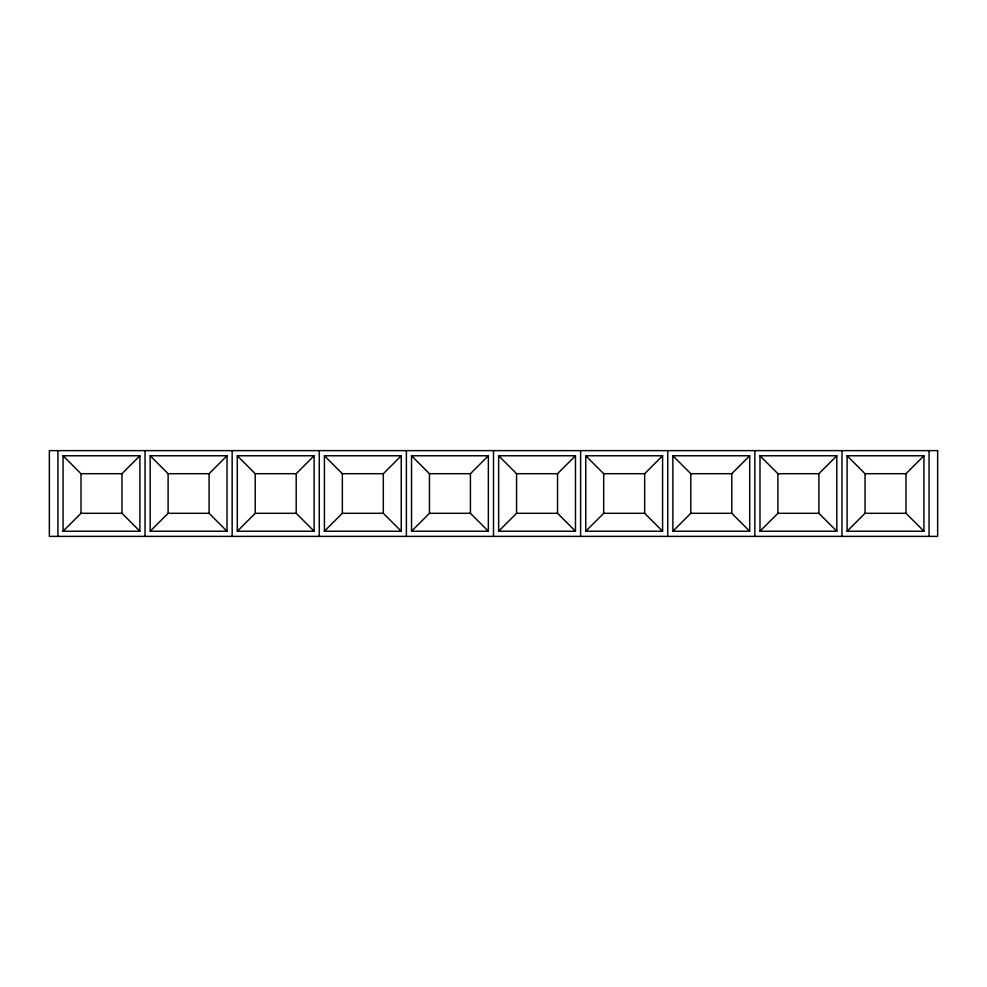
<?xml version="1.0" encoding="UTF-8"?>
<svg xmlns="http://www.w3.org/2000/svg" width="987" height="987" viewBox="0 0 987 987"><rect width="100%" height="100%" fill="white"/><g stroke="black" fill="none" stroke-linecap="round" stroke-linejoin="round"><path stroke-width="1.48" d="M63.069 531.228L80.996 513.302L121.969 513.302L139.895 531.228L139.895 455.772L63.069 455.772L63.069 531.228L139.895 531.228M63.069 455.772L80.996 473.698L121.969 473.698L139.895 455.772M150.184 531.228L168.111 513.302L209.084 513.302L227.01 531.228L227.01 455.772L150.184 455.772L150.184 531.228L227.01 531.228M150.184 455.772L168.111 473.698L209.084 473.698L227.01 455.772M237.299 531.228L255.226 513.302L296.199 513.302L314.125 531.228L314.125 455.772L237.299 455.772L237.299 531.228L314.125 531.228M237.299 455.772L255.226 473.698L296.199 473.698L314.125 455.772M324.415 531.228L342.341 513.302L383.314 513.302L401.24 531.228L401.24 455.772L324.415 455.772L324.415 531.228L401.24 531.228M324.415 455.772L342.341 473.698L383.314 473.698L401.24 455.772M411.53 531.228L429.456 513.302L470.429 513.302L488.355 531.228L488.355 455.772L411.53 455.772L411.53 531.228L488.355 531.228M411.53 455.772L429.456 473.698L470.429 473.698L488.355 455.772M498.645 531.228L516.571 513.302L557.544 513.302L575.47 531.228L575.47 455.772L498.645 455.772L498.645 531.228L575.47 531.228M498.645 455.772L516.571 473.698L557.544 473.698L575.47 455.772M585.76 531.228L603.686 513.302L644.659 513.302L662.585 531.228L662.585 455.772L585.76 455.772L585.76 531.228L662.585 531.228M585.76 455.772L603.686 473.698L644.659 473.698L662.585 455.772M672.875 531.228L690.801 513.302L731.774 513.302L749.701 531.228L749.701 455.772L672.875 455.772L672.875 531.228L749.701 531.228M672.875 455.772L690.801 473.698L731.774 473.698L749.701 455.772M759.99 531.228L777.916 513.302L818.889 513.302L836.816 531.228L836.816 455.772L759.99 455.772L759.99 531.228L836.816 531.228M759.99 455.772L777.916 473.698L818.889 473.698L836.816 455.772M847.105 531.228L865.031 513.302L906.004 513.302L923.931 531.228L923.931 455.772L847.105 455.772L847.105 531.228L923.931 531.228M847.105 455.772L865.031 473.698L906.004 473.698L923.931 455.772M929.075 450.627L929.075 536.373M906.004 473.698L906.004 513.302M865.031 473.698L865.031 513.302M841.96 450.627L841.96 536.373M818.889 473.698L818.889 513.302M777.916 473.698L777.916 513.302M754.845 450.627L754.845 536.373M731.774 473.698L731.774 513.302M690.801 473.698L690.801 513.302M667.73 450.627L667.73 536.373M644.659 473.698L644.659 513.302M603.686 473.698L603.686 513.302M580.615 450.627L580.615 536.373M557.544 473.698L557.544 513.302M516.571 473.698L516.571 513.302M493.5 450.627L493.5 536.373M470.429 473.698L470.429 513.302M429.456 473.698L429.456 513.302M406.385 450.627L406.385 536.373M383.314 473.698L383.314 513.302M342.341 473.698L342.341 513.302M319.27 450.627L319.27 536.373M296.199 473.698L296.199 513.302M255.226 473.698L255.226 513.302M232.155 450.627L232.155 536.373M209.084 473.698L209.084 513.302M168.111 473.698L168.111 513.302M145.04 450.627L145.04 536.373M121.969 473.698L121.969 513.302M80.996 473.698L80.996 513.302M57.925 450.627L57.925 536.373M937.65 450.627L49.35 450.627L49.35 536.373L937.65 536.373L937.65 450.627"/></g></svg>
